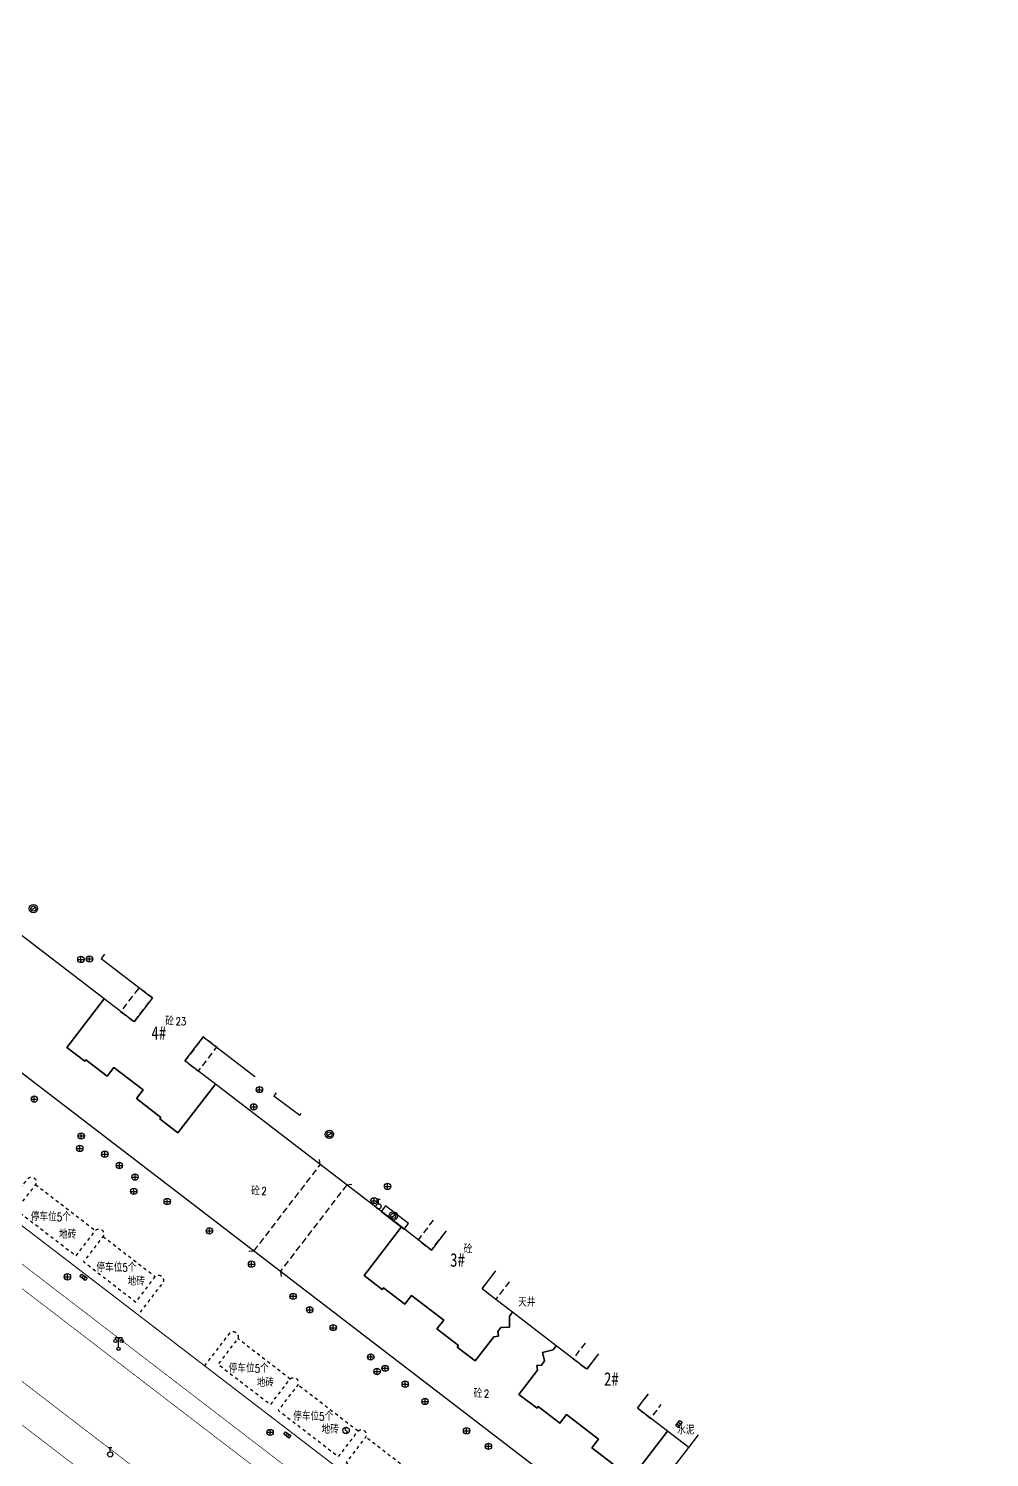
# Model space of a CAD drawing. Extents: x 5235 to 6165, y 11896 to 12757.
# Drawn here: x 5967.4 to 6117.3, y 12181.5 to 12404.6 of the extents above; entities that cross this region are included whole.
import ezdxf
from ezdxf.enums import TextEntityAlignment as Align

# ---------------------------------------------------------------- set-up
doc = ezdxf.new("R2010")
doc.units = 0
doc.header["$LTSCALE"] = 0.5
doc.linetypes.add('X5', pattern=[3, 2, -1])
doc.linetypes.add('X6', pattern=[2, 1, -1])
doc.layers.get('0').update_dxf_attribs({"linetype": 'CONTINUOUS'})
for name, color, linetype in [('DLDW', 11, 'CONTINUOUS'), ('DLSS', 4, 'CONTINUOUS'), ('DMTZ', 3, 'CONTINUOUS'), ('GXYZ', 2, 'CONTINUOUS'), ('JMD', 6, 'CONTINUOUS'), ('ZJ', 7, 'CONTINUOUS')]:
    doc.layers.add(name, color=color, linetype=linetype)
doc.styles.add('DIMST', font='', dxfattribs={"width": 0.8})
doc.styles.add('HZ', font='rs.shx', dxfattribs={"width": 0.8, "bigfont": 'hztxt.shx'})
doc.styles.get('DIMST').set_extended_font_data('SimSun')
doc.linetypes.add('10421', pattern='A,2,[150,AAA.SHX,S=1,R=0,X=0,Y=1],1e-11', length=2)
doc.linetypes.add('536', pattern='A,9.4,[169,AAA.SHX,S=1,R=0,X=0,Y=0.15],0.6', length=10)

# ---------------------------------------------------------------- blocks, each defined once
blk = doc.blocks.new('gc041')
for p, q in [((-1, 0.5), (1, 0.5)), ((-1, -0.5), (-1, 0.5)), ((-0.33, 0.5), (-0.33, -0.5)), ((0.33, 0.5), (0.33, -0.5)), ((1, 0.5), (1, -0.5)), ((1, -0.5), (-1, -0.5))]:
    blk.add_line(p, q)
blk = doc.blocks.new('gc134')
for p, q in [((-0.5, 2.2), (0.5, 2.2)), ((0, 0.8), (0, 2.2))]:
    blk.add_line(p, q)
blk.add_circle((0, 0), 0.8)
blk = doc.blocks.new('GC097')
for p, q in [((-1, 2.92), (-1, 3.52)), ((-1, 3.52), (1, 3.52)), ((0, 0.52), (0, 3.52)), ((1, 3.52), (1, 2.92))]:
    blk.add_line(p, q)
for centre in [(-1, 2.42), (0.01, 0), (1, 2.42)]:
    blk.add_circle(centre, 0.5)
blk = doc.blocks.new('gc043')
for p, q in [((-1, 0), (1, 0)), ((0, -1), (0, 1))]:
    blk.add_line(p, q)
blk.add_circle((0, 0), 1)
blk = doc.blocks.new('gc050')
for p, q in [((0, 1), (-0.38, 0.18)), ((-0.38, 0.18), (0.38, -0.18)), ((0, -1), (0.38, -0.18))]:
    blk.add_line(p, q)
blk.add_circle((0, 0), 1)
blk = doc.blocks.new('gc011')
for p, q in [((-0.67, -0.44), (0.67, 0.44)), ((0.8, 0), (0.8, 0))]:
    blk.add_line(p, q)
for radius in [1.3, 0.8]:
    blk.add_circle((0, 0), radius)

msp = doc.modelspace()

# ---------------------------------------------------------------- linework, layer by layer
at = {"layer": 'DLSS', "linetype": 'Continuous', "elevation": 520.04, "flags": 128}
msp.add_lwpolyline([(6117.24, 12148.69, 0.175, 0.175, 0), (6107.1, 12136.07, 0.175, 0.175, -0.07696), (6100.81, 12130.21, 0.175, 0.175, -0.131542), (6091.93, 12127.57, 0.175, 0.175, -0.05032), (6085.87, 12128.1, 0.175, 0.175, 0), (6084, 12128.77, 0.175, 0.175, 0), (6082.37, 12129.47, 0.175, 0.175, 0), (6080.26, 12130.54, 0.175, 0.175, 0), (6078.45, 12131.63, 0.175, 0.175, 0), (6078.45, 12131.63, 0.175, 0.175, 0), (6074.63, 12134.53, 0.175, 0.175, 0), (5820.85, 12329.3, 0.175, 0.175, -0.051561), (5814.85, 12334.52, 0.175, 0.175, -0.06995), (5810.26, 12341.49, 0.175, 0.175, -0.072285), (5807.17, 12352.07, 0.175, 0.175, 0), (5805.87, 12363.12, 0.175, 0.175, -0.087628), (5806.41, 12371.31, 0.175, 0.175, -0.102632), (5810.13, 12380.75, 0.175, 0.175, 0), (5812.58, 12384.26, 0.175, 0.175, 0), (5821.4, 12395.83, 0.175, 0.175, 0), (5828.13, 12404.52, 0.175, 0.175, 0), (5829.03, 12404.23, 0.175, 0.175, 0), (5830.57, 12403.6, 0, 0, 0)], format="xyseb", dxfattribs=at)
at = {"layer": 'DLSS', "linetype": 'Continuous', "const_width": 0.1, "elevation": 520.04, "flags": 128}
msp.add_lwpolyline([(6063.78, 12133.02, 0.980485), (6065.68, 12135.42), (5819.33, 12324.48, 0.963205), (5817.32, 12322.24)], format="xyb", close=True, dxfattribs=at)
at = {"layer": 'DLSS', "linetype": 'Continuous', "const_width": 0.1, "flags": 128}
msp.add_lwpolyline([(5969.21, 12184.33), (5914.29, 12226.43), (5807.92, 12308.05, -0.957383), (5811.55, 12312.13), (5917.8, 12230.59), (5972.74, 12188.42), (6055.99, 12124.56, -0.962341), (6052.52, 12120.34)], format="xyb", close=True, dxfattribs=at)
at = {"layer": 'DLSS', "linetype": 'X6', "elevation": 520.04, "flags": 128}
msp.add_lwpolyline([(5941.75, 12236.54), (5942.56, 12237.54), (5942.93, 12237.23), (5946.12, 12241.31, -0.91383), (5947.33, 12240.4), (5944.31, 12236.47), (5953.67, 12229.19), (5956.71, 12233.16, -0.872368), (5957.9, 12232.25), (5954.85, 12228.28), (5964.22, 12221.05), (5967.27, 12225.02, -0.872368), (5968.45, 12224.11), (5965.41, 12220.14), (5974.77, 12212.95), (5977.81, 12216.92, -0.872368), (5979, 12216.01), (5975.95, 12212.04), (5984.1, 12205.73), (5987.14, 12209.7, -0.872368), (5988.32, 12208.79), (5984.45, 12203.74)], format="xyb", dxfattribs=at)
at = {"layer": 'DLSS', "linetype": 'X6', "flags": 128}
for points in [[(5968.44, 12224.1), (5977.8, 12216.89)], [(5978.98, 12215.98), (5987.14, 12209.7)], [(5998.83, 12200.93), (5998.81, 12200.94)], [(6008.2, 12193.71), (6000, 12200.02)], [(6018.78, 12185.56), (6009.38, 12192.8)], [(6029.36, 12177.41), (6019.97, 12184.65)]]:
    msp.add_lwpolyline(points, dxfattribs=at)
msp.add_lwpolyline([(5994.85, 12195.76), (5998.79, 12200.89, -0.872368), (5999.98, 12199.99), (5996.93, 12196.02), (6005.14, 12189.73), (6008.18, 12193.7, -0.872368), (6009.37, 12192.79), (6006.32, 12188.82), (6015.74, 12181.59), (6018.78, 12185.56, -0.872368), (6019.97, 12184.65), (6016.93, 12180.69), (6026.32, 12173.44), (6029.36, 12177.41, -0.872368), (6030.54, 12176.5), (6027.5, 12172.54), (6036.78, 12165.41), (6039.82, 12169.38, -0.872368), (6041.01, 12168.47), (6037.95, 12164.49), (6047.27, 12157.27)], format="xyb", dxfattribs=at)
at = {"layer": 'DMTZ', "linetype": '10421', "flags": 128}
msp.add_lwpolyline([(6070.39, 12183.02), (6071.92, 12185.01)], dxfattribs=at)
at = {"layer": 'GXYZ', "linetype": '536', "flags": 128}
msp.add_lwpolyline([(6005.99, 12238.39), (6005.66, 12237.95), (6009.71, 12234.9), (6009.93, 12235.2)], dxfattribs=at)
at = {"layer": 'JMD', "linetype": 'X5'}
for p, q in [((6002.54, 12213.7), (6012.88, 12227.18)), ((6017.01, 12224.02), (6006.66, 12210.54))]:
    msp.add_line(p, q, dxfattribs=at)
at = {"layer": 'JMD', "linetype": 'Continuous'}
for p, q in [((6012.88, 12227.18), (6012.78, 12227.98)), ((6012.88, 12227.18), (6012.78, 12227.98)), ((6017.01, 12224.02), (6017.8, 12224.12)), ((6017.01, 12224.02), (6017.8, 12224.12)), ((6002.54, 12213.7), (6001.74, 12213.6)), ((6002.54, 12213.7), (6001.74, 12213.6)), ((6006.66, 12210.54), (6006.77, 12209.74)), ((6006.66, 12210.54), (6006.77, 12209.74))]:
    msp.add_line(p, q, dxfattribs=at)
at = {"layer": 'JMD', "linetype": 'Continuous', "flags": 128}
for points in [[(5894.96, 12296.25), (6060.06, 12169.56), (6070.39, 12183.02), (6067.07, 12185.57), (6061.25, 12177.98)], [(6058.6, 12180.43), (6055.28, 12182.98), (6056.33, 12184.34), (6051.31, 12188.19), (6050.26, 12186.83), (6046.92, 12189.4), (6046.72, 12189.14), (6043.9, 12191.3), (6046.79, 12195.07), (6046.71, 12195.81), (6047.41, 12195.88), (6047.91, 12196.53), (6047.57, 12197.85), (6049.25, 12198.28), (6049.72, 12198.9), (6049.72, 12198.9), (6049.72, 12198.9), (6049.72, 12198.9), (6049.72, 12198.9), (6049.72, 12198.9), (6049.72, 12198.9), (6049.72, 12198.9), (6042.9, 12204.13), (6042.9, 12204.13), (6042.43, 12203.51), (6042.44, 12201.79), (6041.09, 12201.77), (6040.58, 12201.12), (6040.69, 12200.42), (6039.96, 12200.31), (6037.07, 12196.54), (6034.25, 12198.71), (6034.45, 12198.97), (6031.1, 12201.54), (6032.15, 12202.91), (6027.13, 12206.75), (6026.08, 12205.39), (6022.77, 12207.94), (6022.57, 12207.68), (6019.72, 12209.86), (6025.55, 12217.46), (5996.52, 12239.75), (5990.66, 12232.18), (5987.85, 12234.34), (5988.02, 12234.57), (5984.19, 12237.5), (5985.24, 12238.87), (5980.69, 12242.36), (5979.64, 12240.99), (5976.3, 12243.55), (5976.14, 12243.34), (5973.33, 12245.49), (5979.15, 12253.09), (5950.24, 12275.27)], [(5979.2, 12260.08), (5978.67, 12259.38), (5985.88, 12253.85), (5986.69, 12253.23), (5986.16, 12252.55), (5983.82, 12249.5), (5979.15, 12253.09), (5973.33, 12245.49), (5976.14, 12243.34), (5976.3, 12243.55), (5979.64, 12240.99), (5980.69, 12242.36), (5985.24, 12238.87), (5984.19, 12237.5), (5988.02, 12234.57), (5987.85, 12234.34), (5990.66, 12232.18), (5996.52, 12239.75), (5991.77, 12243.4), (5994.09, 12246.43), (5994.63, 12247.13), (5995.43, 12246.51), (6002.65, 12240.96), (6002.71, 12241.04)], [(6032.56, 12216.87), (6030.24, 12213.85), (6025.55, 12217.46), (6019.72, 12209.86), (6022.57, 12207.68), (6022.77, 12207.94), (6026.08, 12205.39), (6027.13, 12206.75), (6032.15, 12202.91), (6031.1, 12201.54), (6034.45, 12198.97), (6034.25, 12198.71), (6037.07, 12196.54), (6039.96, 12200.31), (6040.69, 12200.42), (6040.58, 12201.12), (6041.09, 12201.77), (6042.44, 12201.79), (6042.43, 12203.51), (6042.9, 12204.13), (6040.27, 12206.15), (6038.13, 12207.8), (6040.29, 12210.61)], [(6052.35, 12196.88), (6049.72, 12198.9), (6049.25, 12198.28), (6047.57, 12197.85), (6047.91, 12196.53), (6047.41, 12195.88), (6046.71, 12195.81), (6046.79, 12195.07), (6043.9, 12191.3), (6046.72, 12189.14), (6046.92, 12189.4), (6050.26, 12186.83), (6051.31, 12188.19), (6056.33, 12184.34), (6055.28, 12182.98), (6058.6, 12180.43), (6058.4, 12180.17), (6061.25, 12177.98), (6067.07, 12185.57), (6062.38, 12189.18), (6064.06, 12191.37)], [(6056.33, 12197.63), (6054.49, 12195.23), (6052.35, 12196.87)]]:
    msp.add_lwpolyline(points, dxfattribs=at)
at = {"layer": 'JMD', "linetype": 'X5', "elevation": 520.04, "flags": 128}
for points in [[(5983.82, 12249.5), (5986.16, 12252.55), (5986.69, 12253.23), (5985.88, 12253.85), (5984.59, 12254.83), (5981.73, 12251.11)], [(5994.09, 12246.43), (5991.77, 12243.4), (5993.86, 12241.8), (5996.72, 12245.52), (5995.43, 12246.51), (5994.63, 12247.13)]]:
    msp.add_lwpolyline(points, close=True, dxfattribs=at)
at = {"layer": 'JMD', "linetype": 'Continuous', "flags": 128}
msp.add_lwpolyline([(6023.07, 12220.76), (6022.4, 12219.87), (6025.97, 12217.13), (6026.65, 12218.01)], close=True, dxfattribs=at)
at = {"layer": 'JMD', "linetype": 'X5', "elevation": 520.04, "flags": 128}
for points in [[(6030.51, 12218.53), (6028.15, 12215.45), (6030.24, 12213.85), (6032.56, 12216.87)], [(6064.06, 12191.37), (6062.38, 12189.18), (6064.47, 12187.57), (6066.11, 12189.71)]]:
    msp.add_lwpolyline(points, dxfattribs=at)
at = {"layer": 'JMD', "linetype": 'X5', "flags": 128}
for points in [[(6042.39, 12208.91), (6040.27, 12206.15), (6038.13, 12207.8), (6040.29, 12210.61)], [(6054.23, 12199.33), (6052.35, 12196.88), (6054.49, 12195.23), (6056.33, 12197.63)]]:
    msp.add_lwpolyline(points, dxfattribs=at)

# ---------------------------------------------------------------- block references
at = {"layer": 'DLDW', "linetype": 'Continuous', "xscale": 0.5, "yscale": 0.5}
msp.add_blockref('GC097', (5981.4, 12198.43, 520.04), dxfattribs=at)
at = {"layer": 'GXYZ', "linetype": 'Continuous', "xscale": 0.5, "yscale": 0.5}
for name, p in [('gc043', (5975.53, 12259.24)), ('gc043', (5976.87, 12259.31)), ('gc043', (5968.25, 12237.43, 520.04)), ('gc043', (6003.39, 12238.9)), ('gc043', (6002.5, 12236.21)), ('gc043', (5975.57, 12231.67, 520.04)), ('gc043', (5975.35, 12229.71, 520.04)), ('gc043', (5979.26, 12228.83, 520.04)), ('gc043', (5981.53, 12227.06, 520.04)), ('gc043', (5983.97, 12225.25, 520.04)), ('gc043', (5983.78, 12223.02, 520.04)), ('gc043', (6023.39, 12223.79)), ('gc043', (5989, 12221.44, 520.04)), ('gc043', (6021.29, 12221.56)), ('gc134', (6021.98, 12220.68)), ('gc043', (5995.58, 12216.84, 520.04)), ('gc043', (6002.16, 12211.66, 520.04)), ('gc043', (5973.42, 12209.66, 520.04)), ('gc043', (6008.66, 12206.63, 520.04)), ('gc043', (6011.24, 12204.53, 520.04)), ('gc043', (6014.91, 12201.73, 520.04)), ('gc043', (6020.76, 12197.15, 520.04)), ('gc043', (6021.75, 12194.88, 520.04)), ('gc043', (6023.02, 12195.38, 520.04)), ('gc043', (6026.15, 12192.91, 520.04)), ('gc043', (6029.24, 12190.21, 520.04)), ('gc043', (6005.06, 12185.39, 520.04)), ('gc050', (6016.91, 12185.67, 520.04)), ('gc043', (6035.72, 12185.63, 520.04)), ('gc134', (5980.1, 12181.93)), ('gc134', (5980.1, 12181.93)), ('gc043', (6039.13, 12183.2, 520.04))]:
    msp.add_blockref(name, p, dxfattribs=at)
at = {"layer": 'GXYZ', "linetype": 'Continuous'}
for p, xscale, yscale, zscale, rotation in [((5975.93, 12209.6, 520.04), 0.5, 0.5, 0.5, 322.6085473362394), ((6068.86, 12186.7), 0.4999999999999999, 0.4999999999999999, 0.4999999999999999, 53.05442786091729), ((6007.73, 12184.97, 520.04), 0.5, 0.5, 0.5, 322.6085473362394)]:
    msp.add_blockref('gc041', p, dxfattribs=dict(at, xscale=xscale, yscale=yscale, zscale=zscale, rotation=rotation))
at = {"layer": 'JMD', "linetype": 'Continuous', "xscale": 0.5, "yscale": 0.5}
for p in [(5968.11, 12267.19), (6014.32, 12231.92), (6024.28, 12219.18)]:
    msp.add_blockref('gc011', p, dxfattribs=at)

# ---------------------------------------------------------------- texts
at = {"layer": 'DMTZ', "linetype": 'Continuous', "style": 'HZ', "width": 0.8}
for s, p in [('停车位5个', (5970.83, 12219.18)), ('地砖', (5973.47, 12216.42)), ('停车位5个', (5981.07, 12211.28)), ('地砖', (5984.16, 12209.08)), ('停车位5个', (6001.72, 12195.52)), ('地砖', (6004.32, 12193.28)), ('停车位5个', (6011.79, 12188.03)), ('地砖', (6014.44, 12185.96)), ('水泥', (6069.93, 12185.85))]:
    msp.add_text(s, height=1.25, dxfattribs=at).set_placement(p, align=Align.MIDDLE)
at = {"layer": 'JMD', "linetype": 'Continuous', "style": 'HZ', "width": 0.8}
for p in [(5990.06, 12249.56, 520.04), (6003.45, 12223.06, 520.04), (6036.61, 12213.97, 520.04), (6038.18, 12191.41, 520.04)]:
    msp.add_text('砼', height=1.25, dxfattribs=at).set_placement(p, align=Align.MIDDLE_RIGHT)
for s, p in [('23', (5990.31, 12249.56, 520.04)), ('2', (6003.7, 12223.06, 520.04)), ('2', (6038.43, 12191.41, 520.04))]:
    msp.add_text(s, height=1.2, dxfattribs=at).set_placement(p, align=Align.MIDDLE_LEFT)
msp.add_text('天井', height=1.25, dxfattribs=at).set_placement((6045.11, 12205.81), align=Align.MIDDLE)
at = {"layer": 'ZJ', "linetype": 'Continuous', "style": 'DIMST', "width": 0.8}
for s, p in [('4#', (5986.53, 12246.69)), ('3#', (6033.15, 12211.25)), ('2#', (6057.17, 12192.65))]:
    msp.add_text(s, height=2.127, dxfattribs=at).set_placement(p)

doc.saveas('drawing.dxf')
